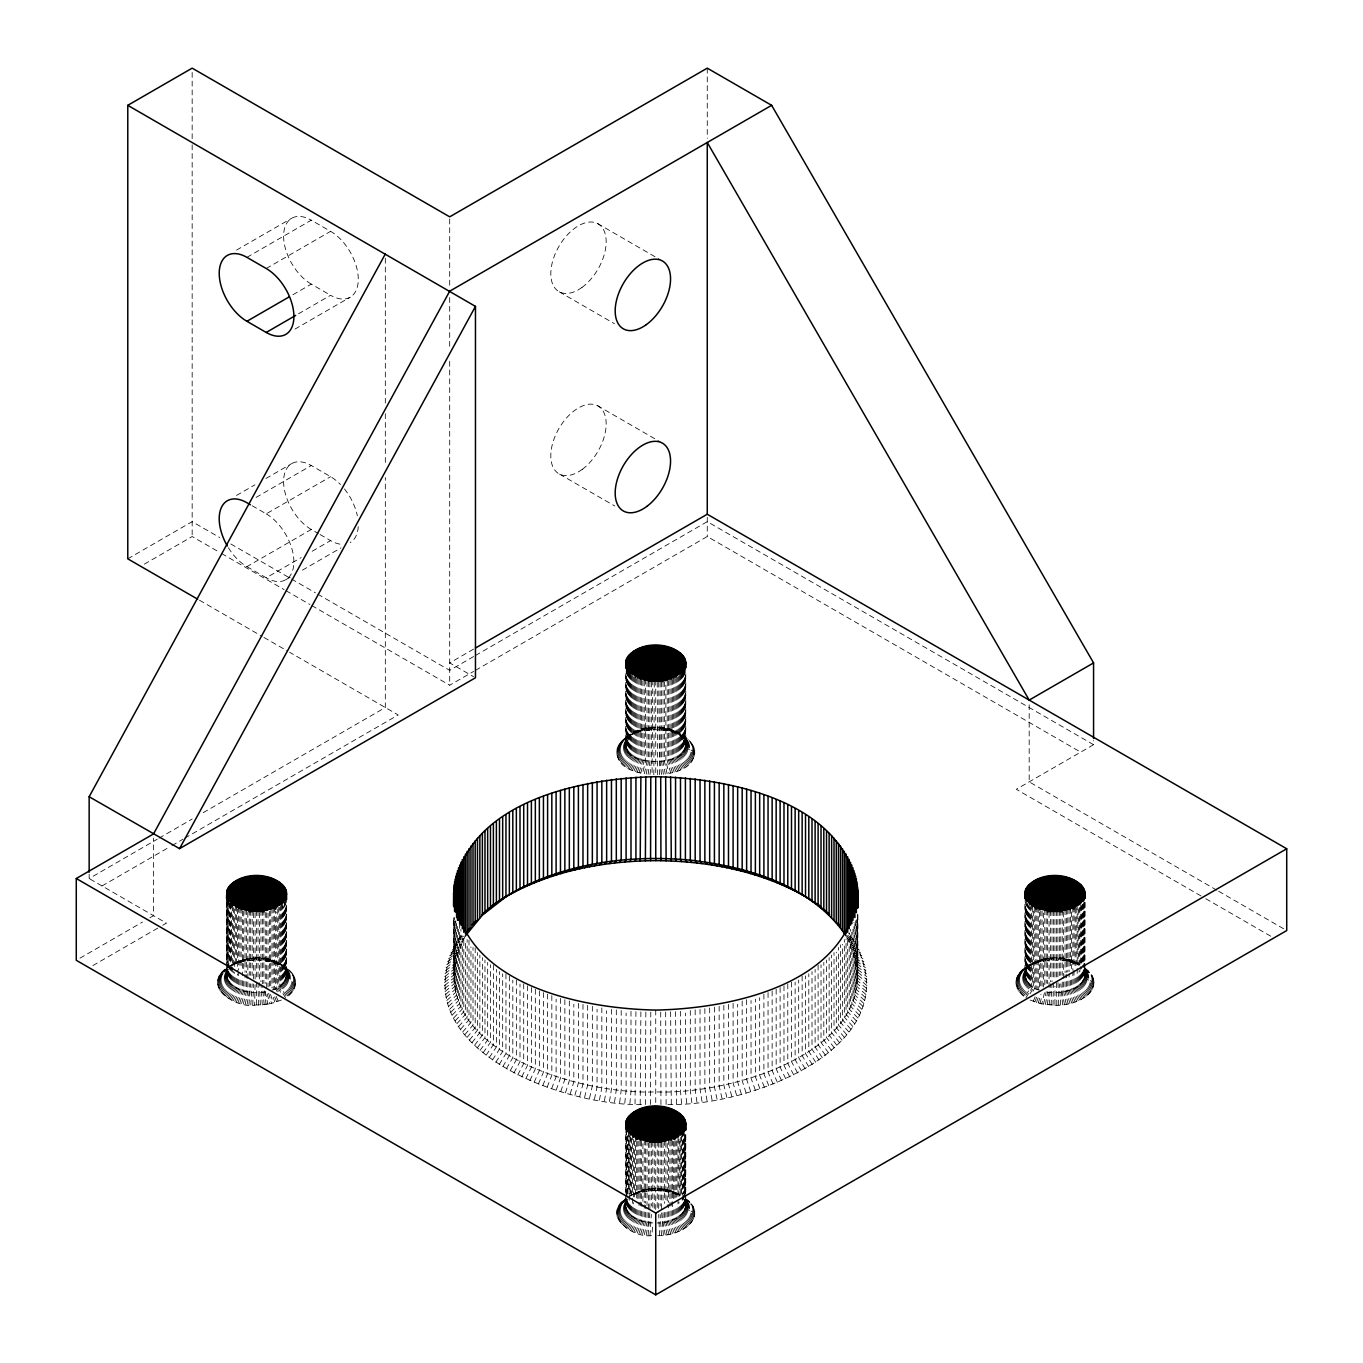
<?xml version="1.0" encoding="UTF-8"?>
<svg xmlns="http://www.w3.org/2000/svg" width="1363" height="1363" viewBox="0 0 1363 1363"><rect width="100%" height="100%" fill="white"/><g stroke="black" fill="none" stroke-linecap="round" stroke-linejoin="round"><path stroke-width="0.75" stroke-dasharray="5 3.75" d="M256.551 957.814L242.393 959.859L231.71 965.123L243.364 961.324L256.551 959.995L256.551 957.814C276.399 955.207 311.343 978.975 286.826 996.949L279.79 986.165L279.79 907.537M655.739 1188.28L642.893 1189.95L632.415 1194.908L642.552 1191.79L655.739 1190.461L655.739 1188.28L668.586 1189.95L680.205 1195.232M1030.104 1000.067L1041.741 1003.884L1054.928 1005.213L1054.928 986.216M650.56 1104.524L650.781 1012.147M645.823 1012.045L645.381 1104.422C561.062 1108.136 389.852 1043.087 462.619 933.178M465.413 935.853C410.467 1044.944 576.396 1095.545 655.739 1091.865C735.083 1095.545 901.028 1044.944 846.065 935.853M667.836 1104.354C751.848 1107.676 921.422 1042.303 848.876 933.178M225.116 969.127C202.968 987.051 235.952 1008.433 254.642 1005.178L255.085 984.103M653.831 774.712L654.274 680.239M1053.02 1005.178L1053.463 982.007M281.391 1000.067L269.755 1003.884L266.688 991.497C252.428 995.518 220.908 989.538 228.268 969.314L219.699 974.988M272.004 990.049C285.787 988.209 292.619 968.923 277.796 962.891M645.619 679.251L645.619 761.031L642.552 773.417C596.67 764.933 620.983 725.678 655.739 727.348C690.513 725.678 714.808 764.933 668.943 773.417L665.877 761.031L665.877 679.251M676.985 732.425C717.858 771.219 593.621 771.219 634.494 732.425M652.502 1227.126L651.906 1235.56C632.653 1238.66 601.884 1214.978 625.481 1198.724M652.809 1222.901C641.087 1223.122 620.148 1214.501 627.457 1199.798L618.887 1205.454M657.665 1235.645C673.356 1236.394 702.218 1225.456 692.608 1205.454L684.039 1199.798C691.416 1215.132 669.25 1223.531 657.222 1222.969M1031.706 904.385L1031.706 986.165L1024.669 996.949C993.133 968.105 1059.869 945.973 1079.394 964.765M1039.492 990.049C1025.709 988.209 1018.86 968.923 1033.682 962.891M1054.928 1005.213C1071.028 1006.405 1101.474 995.808 1091.797 974.988L1083.227 969.314C1090.587 989.538 1059.068 995.518 1044.808 991.497L1041.741 1003.884M640.201 1104.234L640.883 1011.874M252.717 1005.093L253.603 984.035M652.059 772.514L652.809 680.188M635.039 1103.979L635.925 1011.619M1051.094 1005.093L1051.997 984.035M629.893 1103.638L631.001 1090.996L631.001 1011.312M250.809 1004.957L252.155 983.933M649.998 774.491L651.344 761.849L651.344 680.069M624.748 1103.246L626.094 1090.604L626.094 1013.016M649.998 1235.423L651.344 1214.416M1049.186 1004.957L1050.532 983.933M619.637 1102.769L621.187 1090.161L621.187 1010.477M248.918 1004.77L250.69 983.796M648.106 774.303L649.878 761.713L649.878 679.933M614.526 1102.224L616.315 1089.633L616.315 1007.853M648.106 1235.236L649.878 1212.167M1047.295 1004.77L1049.067 992.179M609.465 1101.594L611.459 1089.037L611.459 1009.353M247.044 1004.531L249.259 991.991L249.259 983.609M646.232 774.065L648.447 761.525L648.447 679.745M604.422 1100.912L606.637 1088.373L606.637 1010.784M646.232 1234.997L648.447 1222.458L648.447 1211.98M1045.421 1004.531L1047.636 991.991M599.396 1100.145L601.833 1087.64L601.833 1007.956M254.642 960.029L255.085 957.831M628.053 736.139L639.008 731.692L653.831 729.546L654.274 727.365M653.831 1190.495L654.274 1188.315M1027.242 966.623L1038.197 962.159L1053.02 960.029L1053.463 957.831M245.187 1004.224L247.827 991.77L247.827 981.275M644.375 773.758L647.016 761.304L647.016 679.524M594.421 1099.311L597.062 1086.839L597.062 1009.267M644.375 1234.708L647.016 1222.236L647.016 1207.55M1043.564 1004.224L1046.205 991.77M589.48 1098.408L592.343 1085.987L592.343 1004.207M243.364 1003.884L246.43 991.497L246.43 974.732M584.574 1097.436L587.64 1085.05L587.64 1005.366M642.552 1234.35L645.619 1221.964L645.619 1205.199M579.718 1096.397L582.989 1084.045L582.989 1004.361M241.575 1003.492L245.05 991.191L245.05 974.426M640.763 773.008L644.239 760.724L644.239 678.944M574.913 1095.273L578.389 1082.989L578.389 1003.304M640.763 1233.958L644.239 1221.657L644.239 1204.892M1039.952 1003.492L1042.269 995.297M570.143 1094.097L573.823 1081.864L573.823 1004.275M239.82 1003.032L243.704 990.85L243.704 980.372M639.008 772.565L642.893 760.384L642.893 678.604M565.424 1092.853L569.325 1080.672L569.325 1000.987M639.008 1233.498L642.893 1221.316L642.893 1208.742M1038.197 1003.032L1040.974 994.326M560.772 1091.542L564.861 1079.411L564.861 999.726M238.099 1002.538L242.393 990.458L242.393 977.884M637.288 772.071L641.581 759.992L641.581 678.212M556.172 1090.161L560.466 1078.099L560.466 998.415M637.288 1233.004L641.581 1220.941L641.581 1208.351M1036.476 1002.538L1038.93 995.637M551.623 1088.713L556.104 1076.702L556.104 999.13M236.429 1001.992L241.115 990.049L241.115 977.458M635.618 771.526L640.303 759.583L640.303 677.803M547.142 1087.214L551.828 1075.271L551.828 993.491M635.618 1232.459L640.303 1220.515L640.303 1207.942M1034.807 1001.992L1036.817 996.864M252.717 960.097L253.603 957.899M651.906 729.631L652.809 727.433M651.906 1190.581L652.809 1188.366M1051.094 960.097L1051.997 957.899M542.73 1085.647L547.602 1073.771L547.602 994.087M234.811 1001.396L239.871 989.589L239.871 977.015M633.999 770.93L639.06 759.123L639.06 677.343M538.385 1084.011L543.445 1072.204L543.445 990.424M633.999 1231.862L639.06 1220.055L639.06 1207.482M1033.188 1001.396L1035.352 996.336M534.109 1082.307L539.356 1070.585L539.356 990.901M233.226 1000.766L238.661 989.095L238.661 972.33M632.415 770.282L637.85 758.629L637.85 676.849M529.9 1080.569L535.335 1068.899L535.335 989.214M632.415 1231.232L637.85 1219.578L637.85 1206.988M525.777 1078.746L531.383 1067.178L531.383 987.494M231.71 1000.067L237.503 988.584L237.503 973.898M630.916 769.601L636.691 758.101L636.691 676.321M521.739 1076.872L527.515 1065.389L527.515 985.705M630.916 1230.55L636.691 1219.05L636.691 1206.459M517.77 1074.947L523.716 1063.532L523.716 981.752M230.262 999.352L236.378 988.022L236.378 975.431M629.45 768.885L635.567 757.555L635.567 675.775M513.885 1072.971L520.002 1061.641L520.002 984.052M629.45 1229.818L635.567 1218.488L635.567 1205.914M1033.001 991.259L1034.756 988.022L1034.756 908.337M510.086 1070.926L516.356 1059.681L516.356 977.901M228.865 998.585L235.305 987.425L235.305 974.852M628.053 768.119L634.494 756.959L634.494 675.179M506.372 1068.848L512.812 1057.688L512.812 980.099M628.053 1229.051L634.494 1217.909L634.494 1205.318M1030.002 993.797L1033.682 987.425L1033.682 907.741M502.76 1066.701L509.353 1055.644L509.353 975.959M250.809 960.234L252.155 958.002M649.998 729.767L651.344 727.535M649.998 1190.717L651.344 1188.468M1049.186 960.234L1050.532 958.002M227.553 997.784L234.3 986.812L234.3 972.143M626.741 767.318L633.488 756.346L633.488 674.566M499.216 1064.503L505.963 1053.548L505.963 971.768M626.741 1228.25L633.488 1217.278L633.488 1202.609M1025.93 997.784L1032.677 986.812L1032.677 907.128M495.791 1062.271L502.674 1051.401L502.674 973.812M226.292 996.949L233.329 986.165L233.329 971.495M625.481 766.466L632.517 755.698L632.517 673.918M492.452 1059.971L499.488 1049.203L499.488 971.615M625.481 1227.416L632.517 1216.648L632.517 1197.77M489.215 1057.637L496.388 1046.971L496.388 969.383M225.116 996.063L232.426 985.5L232.426 903.72M624.305 765.597L631.614 755.034L631.614 673.254M486.063 1055.252L493.389 1044.688L493.389 962.908M624.305 1226.53L631.614 1215.966L631.614 1203.393M1023.494 996.063L1030.803 985.5L1030.803 903.72M483.03 1052.832L490.476 1042.371L490.476 964.783M224.009 995.16L231.574 984.802L231.574 965.924M623.198 764.694L630.762 754.335L630.762 672.555M480.1 1050.362L487.664 1040.003L487.664 962.414M623.198 1225.627L630.762 1215.268L630.762 1202.694M1022.386 995.16L1029.951 984.802L1029.951 907.213M477.271 1047.857L484.972 1037.601L484.972 960.012M222.97 994.223L230.79 984.086L230.79 967.304M622.158 763.757L629.979 753.62L629.979 671.84M474.545 1045.302L482.366 1035.164L482.366 957.576M622.158 1224.69L629.979 1214.552L629.979 1201.979M1021.347 994.223L1029.167 984.086L1029.167 904.402M248.918 960.438L250.69 958.155M648.106 729.955L649.878 727.689M648.106 1190.904L649.878 1188.621M1047.295 960.438L1049.067 958.155M471.939 1042.712L479.861 1032.694L479.861 955.105M222.033 993.252L230.057 983.336L230.057 966.571M621.221 762.786L629.246 752.87L629.246 673.186M469.451 1040.088L477.476 1030.172L477.476 952.601M621.221 1223.718L629.246 1213.82L629.246 1197.038M1020.41 993.252L1028.435 983.336L1028.435 905.765M467.049 1037.43L475.193 1027.634L475.193 945.854M221.164 992.264L229.393 982.587L229.393 965.805M620.352 761.798L628.582 752.12L628.582 670.34M464.783 1034.738L473.012 1025.061L473.012 947.472M620.352 1222.73L628.582 1213.053L628.582 1200.479M1019.541 992.264L1027.77 982.587L1027.77 902.902M462.619 1032.03L470.951 1022.454L470.951 946.978M220.38 991.259L228.797 981.803L228.797 902.119M619.569 760.775L627.985 751.337L627.985 669.557M460.575 1029.269L468.991 1019.831L468.991 940.146M619.569 1221.725L627.985 1212.269L627.985 1199.696M1018.757 991.259L1027.174 981.803L1027.174 904.214M458.649 1026.492L467.151 1017.173L467.151 939.584M219.699 990.22L228.268 981.002L228.268 964.237M618.887 759.753L627.457 750.536L627.457 670.852M456.844 1023.681L465.413 1014.481L465.413 941.083M618.887 1220.686L627.457 1211.486L627.457 1198.895M1018.076 990.22L1026.646 981.002L1026.646 901.335M247.044 960.676L249.259 958.342M646.232 730.21L648.447 727.876M646.232 1191.143L648.447 1188.809M1045.421 960.676L1047.636 958.342M455.157 1020.853L463.812 1011.772L463.812 936.279M219.085 989.163L227.808 980.201L227.808 969.723M618.274 758.697L626.997 749.735L626.997 670.051M453.589 1018.008L462.313 1009.046L462.313 935.001M618.274 1219.629L626.997 1210.668L626.997 1194.312M1017.462 989.163L1026.186 980.201L1026.186 904.708M452.158 1015.128L460.933 1006.286L460.933 929.362M218.574 988.09L227.417 979.384L227.417 964.663M617.763 757.624L626.605 748.917L626.605 669.233M450.829 1012.232L459.655 1003.526L459.655 923.841M617.763 1218.556L626.605 1209.85L626.605 1128.07M1016.951 988.09L1025.794 979.384L1025.794 903.856M449.637 1009.319L458.513 1000.732L458.513 928.629M218.148 987.016L227.093 978.549L227.093 965.498M617.337 756.533L626.281 748.083L626.281 668.398M448.563 1006.388L457.491 997.937L457.491 924.54M617.337 1217.483L626.281 1209.015L626.281 1194.346M1016.525 987.016L1025.47 978.549L1025.47 902.579M447.609 1003.458L456.588 995.126L456.588 921.661M217.824 985.926L226.837 977.714L226.837 964.237M245.187 960.966L247.827 958.564M617.013 755.443L626.026 747.248L626.026 672.947M644.375 730.5L647.016 728.098M446.791 1000.493L455.787 992.298L455.787 920.996M617.013 1216.392L626.026 1208.18L626.026 1128.496M644.375 1191.432L647.016 1189.03M1016.202 985.926L1025.215 977.714L1025.215 898.03M1043.564 960.966L1046.205 958.564M446.093 997.529L455.123 989.453L455.123 921.03M217.586 984.819L226.65 976.862L226.65 968.48M616.775 754.352L625.838 746.396M445.514 994.547L454.578 986.608L454.578 917.401M616.775 1215.285L625.838 1207.328M1015.963 984.819L1025.027 976.862M445.071 991.565L454.152 983.745L454.152 918.355M217.45 983.711L226.548 976.01M616.638 753.245L625.736 745.544L625.736 672.146M444.747 988.584L453.845 980.9L453.658 917.776M616.638 1214.177L625.736 1206.494L625.702 1132.244M1015.827 983.711L1024.925 976.01L1024.925 902.63M444.559 985.602L453.658 978.038M231.574 965.532L237.503 961.75M217.399 982.604L226.514 975.158M616.587 752.137L625.702 744.692M444.491 982.604L453.606 975.158L453.606 918.543M616.587 1213.07L625.702 1205.642M1015.776 982.604L1024.891 975.158M243.364 961.324L246.43 958.836M642.552 730.841L645.619 728.37M642.552 1191.79L645.619 1189.303M1041.741 961.324L1044.808 958.836M444.559 979.605L453.658 972.296M217.45 981.496L226.548 974.306M616.638 751.03L625.736 743.84M444.747 976.624L453.845 969.434M616.638 1211.963L625.736 1204.79M1015.827 981.496L1024.925 974.306M445.071 973.625L454.152 966.588M217.586 980.389L226.65 973.472M616.775 749.923L625.838 742.988M445.514 970.643L454.578 963.726M616.775 1210.855L625.838 1203.938M1015.963 980.389L1025.027 973.472M446.093 967.679L455.123 960.881M217.824 979.281L226.837 972.62M241.575 961.716L245.05 959.143M617.013 748.815L626.026 742.154M640.763 731.25L644.239 728.677M446.791 964.697L455.787 958.036M617.013 1209.748L626.026 1203.086M640.763 1192.182L644.239 1189.609M1016.202 979.281L1025.215 972.62M1039.952 961.716L1043.428 959.143M447.609 961.75L456.588 955.207M218.148 978.191L227.093 971.785M617.337 747.725L626.281 741.319M448.563 958.802L457.491 952.396M617.337 1208.657L626.281 1202.251M1016.525 978.191L1025.47 971.785M449.637 955.872L458.513 949.602M218.574 977.101L227.417 970.95M617.763 746.634L626.605 740.484M450.829 952.958L459.655 946.808M617.763 1207.584L626.605 1201.416M1016.951 977.101L1025.794 970.95M239.82 962.159L243.704 959.484M639.008 731.692L642.893 729.018M639.008 1192.642L642.893 1189.95M1038.197 962.159L1042.082 959.484M452.158 950.079L460.933 944.048M219.085 976.044L227.808 970.132M618.274 745.561L626.997 739.666M453.589 947.2L462.313 941.288M618.274 1206.511L626.997 1200.599M1017.462 976.044L1026.186 970.132M455.157 944.338L463.812 938.562M632.517 1194.635L637.85 1191.705M618.887 744.522L627.457 738.848M456.844 941.509L463.71 936.977M1018.076 974.988L1026.646 969.314M238.099 962.67L242.393 959.859M637.288 732.204L641.581 729.392M458.649 938.715L463.744 935.376M637.288 1193.136L641.581 1190.342M1036.476 962.67L1040.77 959.859M220.38 973.949L227.11 969.604M619.569 743.482L627.985 738.065M619.569 1204.415L627.985 1198.997M1018.757 973.949L1027.174 968.531M221.164 972.943L226.105 969.826M620.352 742.46L628.582 737.281M620.352 1203.41L626.929 1199.253M1019.541 972.943L1027.77 967.747M236.429 963.215L241.115 960.285M635.618 732.749L640.303 729.818M635.618 1193.681L640.303 1190.751M1034.807 963.215L1039.492 960.285M222.033 971.938L226.837 968.974M621.221 741.472L629.246 736.514M621.221 1202.422L626.026 1199.44M1020.41 971.938L1028.435 966.98M222.97 970.984L226.105 969.093M234.811 963.811L239.871 960.745M622.158 740.518L629.979 735.781M633.999 733.328L639.06 730.278M622.158 1201.45L625.293 1199.559M633.999 1194.278L639.06 1191.211M1021.347 970.984L1029.167 966.248M1033.188 963.811L1038.248 960.745M623.198 739.581L630.762 735.066M1022.386 970.047L1029.951 965.532M233.226 964.442L238.661 961.239M632.415 733.976L637.85 730.755M1031.604 964.442L1037.039 961.239M624.305 738.661L631.614 734.367M1023.494 969.127L1030.803 964.834M630.916 734.657L636.691 731.284M630.916 1195.59L636.691 1192.233M1030.104 965.123L1035.88 961.75M228.047 967.236L233.329 964.169M625.481 737.792L632.517 733.686M1024.669 968.258L1031.706 964.169M227.553 967.423L236.378 962.312M626.741 736.957L635.567 731.846M629.45 1196.322L635.567 1192.778M628.428 1196.918L633.488 1193.988M1025.93 967.423L1034.756 962.312M236.515 250.111L291.716 218.25M246.907 257.351L311.292 220.193L330.596 231.335A39.152 22.609 60 0 1 358.282 279.296A39.152 22.609 60 0 1 330.596 295.277L295.652 315.449M266.211 268.511L330.596 231.335M292.892 294.749L311.292 284.117L330.596 295.277M294.987 329.079L350.172 297.219M236.515 495.451L254.915 484.836M265.955 478.464L291.716 463.59M127.781 558.83L192.166 521.654L219.767 537.584M256.091 497.393L311.292 465.533L330.596 476.675A39.152 22.609 60 0 1 340.511 484.529M144.342 564.146L192.166 536.528L219.767 552.458M252.172 505.741L266.211 513.851L330.596 476.675M228.371 547.722A39.152 22.609 60 0 0 246.907 566.633L311.292 529.474L318.312 533.529M246.907 566.633L266.211 577.793L301.172 557.603M312.212 551.231L330.596 540.617A39.152 22.609 60 0 0 342.846 544.399M285.787 579.735L291.307 576.549M302.347 570.177L340.971 547.875M473.625 649.112L449.705 662.912L473.625 676.73M89.157 874.33L89.157 878.522L157.222 839.216M159.062 838.16L192.166 819.044M203.206 812.672L385.32 707.516L385.32 477.578M473.625 656.54L449.705 670.357L317.255 593.876M475.466 655.484L707.261 521.654L1093.569 744.692L1093.569 740.501M102.038 885.95L170.102 846.662M171.942 845.588L182.966 839.216M184.806 838.16L398.2 714.962L289.672 652.298M311.752 605.564L449.705 685.214L473.625 671.414M475.466 670.357L707.261 536.528L1080.689 752.137M79.957 958.172L142.502 922.07M149.862 917.81L153.542 915.697L153.542 838.109M92.837 965.6L160.902 926.312M162.742 925.256L166.422 923.126L89.157 878.522M232.085 964.765L235.305 962.891M1093.569 744.692L1016.304 789.296L1203.938 897.638M254.642 1005.178L269.755 1003.884M653.831 729.546L668.943 730.841L683.425 736.139M1053.02 960.029L1066.309 960.966L1078.252 964.442L1072.834 961.239M256.551 959.995L271.544 961.716L284.237 966.623M655.739 1190.461L667.103 1191.432L679.064 1194.908L673.646 1191.705M597.624 223.583L660.169 259.703M559.341 291.869L614.526 323.747M597.335 405.578L659.879 441.697M559.631 474.171L614.815 506.031M1216.818 890.192L1029.184 781.868L1029.184 704.279M1218.658 891.266L1286.723 930.554M1205.778 898.694L1273.843 938M320.066 534.535L330.596 540.617M230.807 543.973L289.672 577.946M291.512 579.019L315.415 592.82M221.607 553.531L284.151 589.634M285.991 590.69L309.912 604.508M199.526 600.248L262.071 636.368M263.911 637.424L287.832 651.241M1075.117 962.312L1078.167 964.084L1076.174 962.891M675.929 731.846L684.754 736.957M675.929 1192.778L682.045 1196.322M276.74 962.312L285.566 967.423M1073.993 961.75L1078.337 964.288M674.804 731.284L686.015 737.792M674.804 1192.233L680.58 1195.59M279.79 964.169L286.826 968.258M275.616 961.75L281.391 965.123M679.881 734.367L687.191 738.661M280.693 964.834L288.002 969.127M673.646 730.755L679.064 733.976M274.457 961.239L279.875 964.442M680.733 735.066L688.298 739.581M281.545 965.532L289.109 970.047M1085.391 969.093L1091.797 974.988M1071.625 960.745L1076.685 963.811M672.436 730.278L677.496 733.328M681.517 735.781L689.337 740.518M676.985 1193.375L679.881 1195.3L679.881 1138.378M672.436 1191.211L677.496 1194.278M686.202 1199.559L692.608 1205.454M273.247 960.745L278.308 963.811M282.328 966.248L290.132 970.984M1084.641 968.974L1089.463 971.938M682.25 736.514L690.274 741.472M685.453 1199.44L690.274 1202.422M283.061 966.98L291.086 971.938M1070.381 960.285L1075.066 963.215M671.192 729.818L675.878 732.749M671.192 1190.751L675.878 1193.681M272.004 960.285L276.689 963.215M1085.391 969.826L1090.332 972.943M682.914 737.281L691.143 742.46M684.55 1199.253L691.143 1203.41M283.725 967.747L291.955 972.943M1084.386 969.604L1091.116 973.949M683.51 738.065L691.927 743.482M683.51 1198.997L691.927 1204.415M284.322 968.531L292.738 973.949M1069.103 959.859L1073.397 962.67M669.914 729.392L674.208 732.204M847.735 935.376L852.829 938.715M669.914 1190.342L674.208 1193.136M270.726 959.859L275.019 962.67M684.039 738.848L692.608 744.522M847.786 936.977L854.652 941.509M284.85 969.314L293.42 974.988M847.684 938.562L856.339 944.338M1083.687 970.132L1092.41 976.044M684.499 739.666L693.222 745.561M849.183 941.288L857.889 947.2M684.499 1200.599L693.222 1206.511M285.31 970.132L294.016 976.044M850.563 944.048L859.337 950.079M1067.774 959.484L1071.676 962.159M668.586 729.018L672.487 731.692M668.586 1189.95L672.487 1192.642M269.397 959.484L273.299 962.159M1084.079 970.95L1092.922 977.101M684.89 740.484L693.733 746.634M851.824 946.808L860.666 952.958M684.89 1201.416L693.733 1207.584M285.702 970.95L294.544 977.101M852.982 949.602L861.859 955.872M1084.403 971.785L1093.33 978.191M685.214 741.319L694.142 747.725M854.005 952.396L862.932 958.802M685.214 1202.251L694.142 1208.657M286.026 971.785L294.953 978.191M854.908 955.207L863.886 961.75M1085.204 968.258L1088.526 970.984M1066.428 959.143L1069.921 961.716M1084.658 972.62L1093.671 979.281M667.24 728.677L670.732 731.25M685.47 742.154L694.483 748.815M855.691 958.036L864.704 964.697M667.24 1189.609L670.732 1192.182M685.47 1203.086L694.483 1209.748M268.051 959.143L271.544 961.716M286.281 972.62L295.294 979.281M856.373 960.881L865.403 967.679M1084.846 973.472L1093.893 980.389M685.657 742.988L694.704 749.923M856.918 963.726L865.982 970.643M685.657 1203.938L694.704 1210.855M286.469 973.472L295.515 980.389M857.344 966.588L866.425 973.625M1084.948 974.306L1094.046 981.496M685.759 743.84L694.857 751.03M857.651 969.434L866.732 976.624M685.759 1204.79L694.857 1211.963M286.571 974.306L295.669 981.496M857.821 972.296L866.936 979.605M1065.065 958.836L1068.132 961.324M665.877 728.37L668.943 730.841M665.877 1189.303L668.943 1191.79M266.688 958.836L269.755 961.324M1084.982 975.158L1094.08 982.604M685.793 744.692L694.891 752.137M857.889 975.158L866.987 982.604M685.793 1205.642L694.891 1213.07M286.605 975.158L295.703 982.604M687.191 1199.61L689.337 1201.45M866.936 985.602L857.821 978.038L857.889 914.352M1094.046 983.711L1084.948 976.01L1084.982 968.872M694.857 753.245L685.759 745.544L685.759 672.146M866.732 988.584L857.651 980.9L857.651 914.914M694.857 1214.177L685.759 1206.494L685.793 1134.34M286.571 976.01L295.669 983.711M866.425 991.565L857.344 983.745L857.344 914.164M1084.846 976.862L1093.893 984.819M685.657 746.396L694.704 754.352M865.982 994.547L856.918 986.608L856.918 919.497M685.657 1207.328L694.704 1215.285M295.515 984.819L286.469 976.862L286.469 902.17M865.403 997.529L856.373 989.453L856.373 920.246M1093.671 985.926L1084.658 977.714L1084.658 968.429M1063.651 958.564L1066.309 960.966M664.463 728.098L667.103 730.5M694.483 755.443L685.47 747.248L685.47 672.947M864.704 1000.493L855.691 992.298L855.691 920.298M694.483 1216.392L685.47 1208.18L685.47 1133.897M664.463 1189.03L667.103 1191.432M265.274 958.564L267.915 960.966M295.294 985.926L286.281 977.714L286.281 898.03M863.886 1003.458L854.908 995.126L854.908 923.756M1093.33 987.016L1084.403 978.549L1084.403 970.166M694.142 756.533L685.214 748.083L685.214 668.398M862.932 1006.388L854.005 997.937L854.005 922.444M694.142 1217.483L685.214 1209.015L685.214 1198.537M294.953 987.016L286.026 978.549L286.026 904.674M861.859 1009.319L852.982 1000.732L852.982 928.629M1092.922 988.09L1084.079 979.384L1084.079 968.889M693.733 757.624L684.89 748.917L684.89 675.469M860.666 1012.232L851.824 1003.526L851.824 930.026M693.733 1218.556L684.89 1209.85L684.89 1134.323M294.544 988.09L285.702 979.384L285.702 899.699M859.337 1015.128L850.563 1006.286L850.563 929.362M1092.41 989.163L1083.687 980.201L1083.687 969.723M693.222 758.697L684.499 749.735L684.499 670.051M857.889 1018.008L849.183 1009.046L849.183 932.905M693.222 1219.629L684.499 1210.668L684.499 1194.312M294.016 989.163L285.31 980.201L285.31 904.708M856.339 1020.853L847.684 1011.772L847.684 936.279M1062.237 958.342L1064.452 960.676M663.048 727.876L665.263 730.21M663.048 1188.809L665.263 1191.143M263.86 958.342L266.075 960.676M1091.797 990.22L1083.227 981.002L1083.227 968.429M692.608 759.753L684.039 750.536L684.039 670.852M854.652 1023.681L846.065 1014.481L846.065 938.988M692.608 1220.686L684.039 1211.486L684.039 1194.704M293.42 990.22L284.85 981.002L284.85 901.335M852.829 1026.492L844.344 1017.173L844.344 939.584M1091.116 991.259L1082.699 981.803L1082.699 969.229M691.927 760.775L683.51 751.337L683.51 669.557M850.904 1029.269L842.504 1019.831L842.504 944.338M691.927 1221.725L683.51 1212.269L683.51 1195.504M292.738 991.259L284.322 981.803L284.322 902.119M848.876 1032.03L840.545 1022.454L840.545 944.866M1090.332 992.264L1082.103 982.587L1082.103 969.996M691.143 761.798L682.914 752.12L682.914 672.436M846.713 1034.738L838.484 1025.061L838.484 947.472M691.143 1222.73L682.914 1213.053L682.914 1196.271M291.955 992.264L283.725 982.587L283.725 906.94M844.43 1037.43L836.303 1027.634L836.303 952.141M1089.463 993.252L1081.438 983.336L1081.438 970.763M690.274 762.786L682.25 752.87L682.25 673.186M842.044 1040.088L834.02 1030.172L834.02 952.601M690.274 1223.718L682.25 1213.82L682.25 1197.038M291.086 993.252L283.061 983.336L283.061 905.765M839.557 1042.712L831.634 1032.694L831.634 955.105M1060.789 958.155L1062.578 960.438M661.6 727.689L663.389 729.955M661.6 1188.621L663.389 1190.904M262.412 958.155L264.201 960.438M1088.526 994.223L1080.706 984.086L1080.706 971.495M689.337 763.757L681.517 753.62L681.517 671.84M836.933 1045.302L829.13 1035.164L829.13 957.576M689.337 1224.69L681.517 1214.552L681.517 1201.979M290.132 994.223L282.328 984.086L282.328 902.306M834.224 1047.857L826.523 1037.601L826.523 960.012M1087.487 995.16L1079.922 984.802L1079.922 970.132M688.298 764.694L680.733 754.335L680.733 672.555M831.396 1050.362L823.814 1040.003L823.814 962.414M688.298 1225.627L680.733 1215.268L680.733 1202.694M289.109 995.16L281.545 984.802L281.545 903.022M828.465 1052.832L821.02 1042.371L821.02 964.783M1086.379 996.063L1079.07 985.5L1079.07 970.814M687.191 765.597L679.881 755.034L679.881 673.254M825.416 1055.252L818.107 1044.688L818.107 965.004M687.191 1226.53L679.881 1215.966L679.881 1203.393M288.002 996.063L280.693 985.5L280.693 903.72M822.281 1057.637L815.108 1046.971L815.108 969.383M1085.204 996.949L1078.167 986.165L1078.167 973.591M686.015 766.466L678.978 755.698L678.978 673.918M819.044 1059.971L812.007 1049.203L812.007 971.615M686.015 1227.416L678.978 1216.648L678.978 1201.962M815.704 1062.271L808.804 1051.401L808.804 973.812M1083.943 997.784L1077.196 986.812L1077.196 967.951M684.754 767.318L678.007 756.346L678.007 674.566M812.263 1064.503L805.516 1053.548L805.516 975.959M684.754 1228.25L678.007 1217.278L678.007 1200.513M285.566 997.784L278.819 986.812L278.819 905.032M1059.341 958.002L1060.687 960.234M660.152 727.535L661.498 729.767M660.152 1188.468L661.498 1190.717M260.963 958.002L262.309 960.234M808.736 1066.701L802.143 1055.644L802.143 973.864M1082.614 998.585L1076.174 987.425L1076.174 974.852M683.425 768.119L676.985 756.959L676.985 675.179M805.124 1068.848L798.684 1057.688L798.684 980.099M683.425 1229.051L676.985 1217.909L676.985 1205.318M280.557 992.213L277.796 987.425L277.796 905.645M801.41 1070.926L795.123 1059.681L795.123 982.11M1081.234 999.352L1075.117 988.022L1075.117 975.431M682.045 768.885L675.929 757.555L675.929 675.775M797.611 1072.971L791.494 1061.641L791.494 979.861M682.045 1229.818L675.929 1218.488L675.929 1205.914M278.478 991.259L276.74 988.022L276.74 911.983M793.726 1074.947L787.78 1063.532L787.78 983.847M1079.769 1000.067L1073.993 988.584L1073.993 969.706M680.58 769.601L674.804 758.101L674.804 676.321M789.756 1076.872L783.981 1065.389L783.981 985.705M680.58 1230.55L674.804 1219.05L674.804 1206.459M277.268 991.855L275.616 988.584L275.616 910.995M785.718 1078.746L780.113 1067.178L780.113 987.494M1078.252 1000.766L1072.834 989.095L1072.834 972.33M679.064 770.282L673.646 758.629L673.646 676.849M781.578 1080.569L776.16 1068.899L776.16 987.119M679.064 1231.232L673.646 1219.578L673.646 1206.988M777.387 1082.307L772.139 1070.585L772.139 990.901M1076.685 1001.396L1071.625 989.589L1071.625 977.015M677.496 770.93L672.436 759.123L672.436 677.343M773.111 1084.011L768.051 1072.204L768.051 990.424M677.496 1231.862L672.436 1220.055L672.436 1140.882M276.144 996.336L278.308 1001.396M768.766 1085.647L763.893 1073.771L763.893 994.087M1057.875 957.899L1058.778 960.097M658.687 727.433L659.59 729.631M658.687 1188.366L659.59 1190.581M259.498 957.899L260.401 960.097M1075.066 1001.992L1070.381 990.049L1070.381 977.458M675.878 771.526L671.192 759.583L671.192 677.803M764.353 1087.214L759.668 1075.271L759.668 997.682M675.878 1232.459L671.192 1220.515L671.192 1207.942M274.679 996.864L276.689 1001.992M759.873 1088.713L755.375 1076.702L755.375 999.13M1073.397 1002.538L1069.103 990.458L1069.103 973.693M674.208 772.071L669.914 759.992L669.914 678.212M755.323 1090.161L751.03 1078.099L751.03 1000.51M674.208 1233.004L669.914 1220.941L669.914 1208.351M273.179 997.358L275.019 1002.538M750.723 1091.542L746.634 1079.411L746.634 997.631M1071.676 1003.032L1067.774 990.85L1067.774 980.372M672.487 772.565L668.586 760.384L668.586 678.604M746.072 1092.853L742.171 1080.672L742.171 1000.987M672.487 1233.498L668.586 1221.316L668.586 1204.551M270.521 994.326L273.299 1003.032M741.353 1094.097L737.656 1081.864L737.656 1004.275M1069.921 1003.492L1066.428 991.191L1066.428 974.426M670.732 773.008L667.24 760.724L667.24 678.944M736.582 1095.273L733.107 1082.989L733.107 1003.304M670.732 1233.958L667.24 1221.657L667.24 1209.083M268.63 993.235L271.544 1003.492M731.778 1096.397L728.489 1084.045L728.489 1004.361M1068.132 1003.884L1065.065 991.497L1065.065 974.732M726.905 1097.436L723.838 1085.05L723.838 1003.27M668.943 1234.35L665.877 1221.964L665.877 1211.486M722.015 1098.408L719.153 1085.987L719.153 1006.303M1066.309 1004.224L1063.651 991.77L1063.651 909.99M667.103 773.758L664.463 761.304L664.463 679.524M717.074 1099.311L714.416 1086.839L714.416 1007.155M667.103 1234.708L664.463 1222.236L664.463 1211.758M265.274 991.77L267.915 1004.224M1056.41 957.831L1056.853 960.029M657.222 727.365L657.665 729.546M657.222 1188.315L657.665 1190.495M258.033 957.831L258.476 960.029M712.082 1100.145L709.663 1087.64L709.663 1007.956M1064.452 1004.531L1062.237 991.991L1062.237 977.322M665.263 774.065L663.048 761.525L663.048 679.745M707.073 1100.912L704.858 1088.373L704.858 1006.593M665.263 1234.997L663.048 1222.458L663.048 1211.98M266.075 1004.531L263.86 985.705M702.03 1101.594L700.037 1089.037L700.037 1009.353M1062.578 1004.77L1060.789 983.796M663.389 774.303L661.6 761.713L661.6 679.933M696.953 1102.224L695.181 1089.633L695.181 1007.853M663.389 1235.236L661.6 1212.167M264.201 1004.77L262.412 985.892M691.859 1102.769L690.308 1090.161L690.308 1010.477M1060.687 1004.957L1059.341 983.933M661.498 774.491L660.152 761.849L660.152 680.069M686.748 1103.246L685.402 1090.604L685.402 1013.016M661.498 1235.423L660.152 1214.416M262.309 1004.957L260.963 983.933M681.602 1103.638L680.495 1090.996L680.495 1011.312M1058.778 1005.093L1057.875 979.844M659.59 774.627L658.687 680.188M676.457 1103.979L675.554 1011.619M659.59 1235.56L658.687 1214.518M260.401 1005.093L259.498 988.243M671.295 1104.234L670.613 1009.779M1056.853 1005.178L1056.41 979.912M657.665 774.712L657.222 680.239M666.115 1104.422L665.672 1012.045M258.476 1005.178L258.033 982.007M660.936 1104.524L660.714 1012.147M1084.948 902.63L1084.948 967.628M1084.846 902.17L1084.658 967.219M1084.403 902.579L1084.403 967.594M1084.079 903.856L1084.079 966.793M1083.687 902.613L1083.687 967.628M1083.227 904.316L1083.227 966.333M1082.699 904.214L1082.699 967.134M1082.103 904.845L1082.103 963.556M1081.438 905.765L1081.438 968.667M1080.706 905.441L1080.706 969.4M1079.922 907.213L1079.922 968.037M1079.07 907.911L1079.07 968.718M1078.167 909.632L1078.167 965.208M1077.196 905.032L1077.196 965.839M1076.174 907.741L1076.174 966.469M1075.117 908.337L1075.117 967.049M1073.993 906.804L1073.993 967.611M1072.834 907.315L1072.834 970.235M1071.625 912L1071.625 968.616M1070.381 908.269L1070.381 969.076M1069.103 908.678L1069.103 971.598M1067.774 909.07L1067.774 971.972M1066.428 909.411L1066.428 972.313M1065.065 909.717L1065.065 972.62M1062.237 910.211L1062.237 975.226M1060.789 910.399L1060.789 975.397M1059.341 910.552L1059.341 975.55M1057.875 910.654L1057.875 977.748M1056.41 910.705L1056.41 977.816M1054.928 910.74L1054.928 977.833M1053.463 910.705L1053.463 979.912M1051.997 910.654L1051.997 981.939M1050.532 910.552L1050.532 981.837M1049.067 912.494L1049.067 987.988M1047.636 910.211L1047.636 983.609M1046.205 909.99L1046.205 983.387M1044.808 909.717L1044.808 985.21M1043.428 913.006L1043.428 986.999M1042.082 911.165L1042.082 986.659M1040.77 910.774L1040.77 988.362M1039.492 912.051L1039.492 987.954M1038.248 907.809L1038.248 989.589M1037.039 907.315L1037.039 989.095M1035.88 906.804L1035.88 988.584M707.261 68.15L707.261 138.413M707.261 517.395L707.261 536.528M685.214 1135.158L685.214 1196.441M684.499 1135.175L684.499 1192.216M684.039 1129.706L684.039 1193.494M683.51 1130.489L683.51 1193.409M682.914 1131.273L682.914 1194.175M682.25 1132.04L682.25 1195.368M681.517 1135.907L681.517 1194.618M680.733 1137.287L680.733 1194.312M678.978 1139.059L678.978 1199.866M678.007 1137.594L678.007 1198.418M676.985 1140.95L676.985 1196.935M675.929 1140.899L675.929 1197.515M674.804 1141.461L674.804 1198.077M673.646 1141.376L673.646 1198.605M671.192 1140.831L671.192 1205.829M669.914 1141.257L669.914 1206.255M668.586 1139.536L668.586 1202.439M667.24 1143.472L667.24 1206.988M665.877 1142.279L665.877 1203.103M664.463 1140.456L664.463 1203.359M663.048 1142.671L663.048 1203.597M661.6 1142.484L661.6 1210.071M660.152 1142.347L660.152 1206.016M658.687 1142.245L658.687 1212.423M657.222 1141.189L657.222 1210.378M655.739 680.256L655.739 772.617M655.739 1010.085L655.739 1104.558M655.739 1143.301L655.739 1210.395M654.274 1142.177L654.274 1210.378M652.809 1141.121L652.809 1208.214M651.344 1142.347L651.344 1206.016M649.878 1142.484L649.878 1210.071M648.447 1142.671L648.447 1209.884M647.016 1140.456L647.016 1205.454M645.619 1140.184L645.619 1203.103M644.239 1139.877L644.239 1202.796M642.893 1143.727L642.893 1206.647M641.581 1141.257L641.581 1206.255M640.303 1140.831L640.303 1205.829M639.06 1140.882L639.06 1205.386M637.85 1141.376L637.85 1198.605M636.691 1141.461L636.691 1198.077M635.567 1136.708L635.567 1197.515M634.494 1140.95L634.494 1196.935M633.488 1139.468L633.488 1200.513M632.517 1134.868L632.517 1195.675M631.614 1138.378L631.614 1195.3M630.762 1137.287L630.762 1194.312M629.979 1135.907L629.979 1194.618M629.246 1132.04L629.246 1195.368M628.582 1131.273L628.582 1192.08M627.985 1136.095L627.985 1197.6M627.457 1135.992L627.457 1196.799M626.997 1135.6L626.997 1192.216M626.281 1129.331L626.281 1192.25M449.705 218.966L449.705 287.099M449.705 297.56L449.705 348.843M449.705 361.28L449.705 685.214M385.32 258.271L385.32 403.056M385.32 413.705L385.32 464.8M274.457 907.315L274.457 989.095M273.247 907.809L273.247 989.589M272.004 908.269L272.004 987.954M270.726 910.774L270.726 986.267M269.397 911.165L269.397 986.659M268.051 913.006L268.051 986.999M266.688 912.699L266.688 989.402M265.274 912.426L265.274 983.387M263.86 910.211L263.86 983.609M262.412 910.399L262.412 983.796M260.963 910.552L260.963 981.837M259.498 912.75L259.498 986.148M258.033 910.705L258.033 979.912M256.551 910.74L256.551 979.929M256.551 982.024L256.551 1005.213M255.085 912.801L255.085 982.007M253.603 912.75L253.603 981.939M252.155 910.552L252.155 975.55M250.69 910.399L250.69 975.397M249.259 910.211L249.259 975.226M247.827 912.426L247.827 979.179M246.43 909.717L246.43 972.62M245.05 909.411L245.05 972.313M243.704 911.165L243.704 971.972M242.393 910.774L242.393 975.789M241.115 908.269L241.115 969.076M239.871 907.809L239.871 968.616M238.661 907.315L238.661 970.235M237.503 908.9L237.503 971.802M236.378 906.242L236.378 967.049M235.305 905.645L235.305 966.469M234.3 909.002L234.3 970.047M233.329 907.537L233.329 969.4M231.574 903.022L231.574 963.828M230.79 904.402L230.79 965.208M230.057 903.652L230.057 964.885M229.393 902.902L229.393 963.709M228.268 899.222L228.268 963.028M227.808 902.613L227.808 967.628M227.417 899.699L227.417 962.602M227.093 900.96L227.093 963.402M226.837 898.03L226.837 963.028M226.65 902.17L226.65 967.168M192.166 72.409L192.166 142.672M192.166 144.802L192.166 536.528M311.292 529.474A39.152 22.609 60 0 1 283.606 481.514A39.152 22.609 60 0 1 311.292 465.533M344.447 488.959A39.152 22.609 60 0 1 357.345 515.81M358.23 526.68A39.152 22.609 60 0 1 350.172 542.559M311.292 284.117A39.152 22.609 60 0 1 283.606 236.174A39.152 22.609 60 0 1 311.292 220.193M266.211 513.851A39.152 22.609 60 0 1 293.897 561.812A39.152 22.609 60 0 1 266.211 577.793M581.984 287.423A39.152 22.609 -60 0 0 600.521 225.662A39.152 22.609 -60 0 0 552.952 260.112A39.152 22.609 -60 0 0 581.984 287.423M582.376 469.281A39.152 22.609 -60 0 0 600.282 407.588A39.152 22.609 -60 0 0 552.799 442.771A39.152 22.609 -60 0 0 582.376 469.281"/><path stroke-width="1.5" d="M846.065 935.853C811.837 885.456 747.912 866.766 690.308 860.172C624.697 854.005 555.303 864.415 499.216 900.704C545.779 871.775 601.526 860.973 655.739 860.632L655.739 776.689C731.352 778.256 847.479 801.955 857.889 893.378C847.479 984.802 731.352 1008.518 655.739 1010.085C580.144 1008.518 464.016 984.802 453.606 893.378C464.016 801.955 580.144 778.256 655.739 776.689M625.736 662.06C630.967 686.901 679.2 687.003 685.793 662.912C679.285 637.594 624.748 638.94 625.736 667.955M625.736 1123.01C630.967 1147.833 679.2 1147.936 685.793 1123.862C679.285 1098.544 624.748 1099.89 625.736 1128.905M1024.925 892.526C1030.155 917.367 1078.389 917.469 1084.982 893.378C1078.474 868.061 1023.937 869.424 1024.925 898.438M650.56 860.683L650.781 776.723M226.65 891.692C230.364 917.231 278.768 917.538 286.571 894.23C281.562 867.924 225.423 869.168 226.548 898.438M645.381 860.786L645.823 776.825M640.201 860.973L640.883 776.995M635.039 861.229L635.925 859.031L635.925 777.251M629.893 861.552L631.001 859.337L631.001 777.557M89.157 872.235L89.157 796.742L385.32 254.012M89.157 796.742L179.558 848.638L475.466 306.385L127.781 105.326L127.781 558.83L197.686 599.192M624.748 861.961L626.094 859.729L626.094 777.949M465.413 935.853L482.366 915.169L505.963 896.786L505.963 815.006M619.637 862.438L621.187 860.172L621.187 778.392M614.526 862.983L616.315 860.7L616.315 778.92M609.465 863.597L611.459 861.297L611.459 779.517M604.422 864.295L606.637 861.961L606.637 780.181M599.396 865.062L601.833 862.694L601.833 780.914M594.421 865.897L597.062 863.495L597.062 781.698M589.48 866.8L592.343 864.346L592.343 782.566M584.574 867.771L587.64 865.284L587.64 783.504M579.718 868.81L582.989 866.289L582.989 784.509M574.913 869.918L578.389 867.345L578.389 785.565M570.143 871.093L573.823 868.47L573.823 786.69M565.424 872.354L569.325 869.662L569.325 787.882M495.791 902.936L492.452 905.236L499.488 901.13L499.488 819.35M560.772 873.666L564.861 870.923L564.861 789.143M556.172 875.046L560.466 872.235L560.466 790.455M467.611 929.992L470.951 927.879L470.951 846.099M551.623 876.477L556.104 873.615L556.104 791.835M547.142 877.993L551.828 875.063L551.828 793.283M471.939 924.727L475.193 922.7L475.193 840.92M474.256 922.138L477.476 920.144L477.476 838.364M542.73 879.561L547.602 876.562L547.602 794.782M538.385 881.197L543.445 878.13L543.445 796.35M481.889 914.573L484.972 912.733L484.972 830.953M534.109 882.883L539.356 879.748L539.356 797.968M483.132 913.04L487.664 910.331L487.664 828.551M486.012 910.603L490.476 907.962L490.476 826.182M529.9 884.638L535.335 881.435L535.335 799.655M487.903 908.865L493.389 905.645L493.389 823.865M491.004 906.514L496.388 903.362L496.388 821.582M525.777 886.444L531.383 883.156L531.383 801.376M521.739 888.318L527.515 884.945L527.515 803.165M517.77 890.243L523.716 886.802L523.716 805.022M497.512 901.931L502.674 898.933L502.674 817.153M513.885 892.237L520.002 888.693L520.002 806.913M127.781 105.326L192.166 68.15L449.705 216.836L707.261 68.15L771.645 105.326L1093.569 662.912L1093.569 738.405M246.907 321.293L266.211 332.453A39.152 22.609 60 0 0 293.897 316.472A39.152 22.609 60 0 0 266.211 268.511L246.907 257.351A39.152 22.609 60 0 0 219.222 273.35A39.152 22.609 60 0 0 246.907 321.293L289.212 296.861M266.211 332.453L295.652 315.449M771.645 105.326L449.705 291.188L153.542 833.917L76.277 878.522L76.277 960.302L655.739 1294.85L1286.723 930.554L1286.723 848.774L707.261 514.226L475.466 648.038M179.558 848.638L475.466 677.786L475.466 306.385M502.76 898.507L516.356 890.635L516.356 808.855M1093.569 662.912L1029.184 700.088L707.261 142.502L707.261 514.226M76.277 878.522L655.739 1213.07L1286.723 848.774M655.739 860.632C709.97 860.973 765.716 871.775 812.263 900.704L805.516 896.786L805.516 815.006M250.417 504.736L246.907 502.708A39.152 22.609 60 0 0 221.317 507.666A39.152 22.609 60 0 0 227.314 545.967M808.736 898.507L795.123 890.635L795.123 808.855M797.611 892.237L791.494 888.693L791.494 806.913M793.726 890.243L787.78 886.802L787.78 805.022M789.756 888.318L783.981 884.945L783.981 803.165M820.492 906.514L815.108 903.362L815.108 821.582M785.718 886.444L780.113 883.156L780.113 801.376M821.77 907.792L818.107 905.645L818.107 823.865M781.578 884.638L776.16 881.435L776.16 799.655M825.484 910.603L821.02 907.962L821.02 826.182M828.363 913.04L823.814 910.331L823.814 828.551M777.387 882.883L772.139 879.748L772.139 797.968M829.607 914.573L826.523 912.733L826.523 830.953M773.111 881.197L768.051 878.13L768.051 796.35M768.766 879.561L763.893 876.562L763.893 794.782M764.353 877.993L759.668 875.063L759.668 793.283M839.557 924.727L836.303 922.7L836.303 840.92M759.873 876.477L755.375 873.615L755.375 791.835M755.323 875.046L751.03 872.235L751.03 790.455M750.723 873.666L746.634 870.923L746.634 789.143M746.072 872.354L742.171 869.662L742.171 787.882M741.353 871.093L737.656 868.47L737.656 786.69M736.582 869.918L733.107 867.345L733.107 785.565M731.778 868.81L728.489 866.289L728.489 784.509M726.905 867.771L723.838 865.284L723.838 783.504M722.015 866.8L719.153 864.346L719.153 782.566M717.074 865.897L714.416 863.495L714.416 781.698M712.082 865.062L709.663 862.694L709.663 780.914M707.073 864.295L704.858 861.961L704.858 780.181M702.03 863.597L700.037 861.297L700.037 779.517M696.953 862.983L695.181 860.7L695.181 778.92M691.859 862.438L690.308 860.172L690.308 778.392M686.748 861.961L685.402 859.729L685.402 777.949M681.602 861.552L680.495 859.337L680.495 777.557M676.457 861.229L675.554 859.031L675.554 777.251M671.295 860.973L670.613 776.995M666.115 860.786L665.672 776.825M660.936 860.683L660.714 776.723M1084.948 892.526L1084.948 898.438M1084.658 890.84L1084.846 897.978M1084.403 890.005L1084.403 898.387M1084.079 889.17L1084.079 899.648M1083.687 888.352L1083.687 900.926M1083.227 887.534L1083.227 900.125M1082.699 886.751L1082.699 901.42M1082.103 885.967L1082.103 900.653M1081.438 885.2L1081.438 901.982M1080.706 884.468L1080.706 903.345M1079.922 883.752L1079.922 904.708M1079.07 883.054L1079.07 904.027M1078.167 882.372L1078.167 905.441M1077.196 881.742L1077.196 904.793M1076.174 881.111L1076.174 906.276M1075.117 880.532L1075.117 907.792M1073.993 879.97L1073.993 909.325M1072.834 879.459L1072.834 908.814M1071.625 878.965L1071.625 908.32M1070.381 878.505L1070.381 909.956M1069.103 878.079L1069.103 909.547M1067.774 877.704L1067.774 909.155M1066.428 877.363L1066.428 908.814M1065.065 877.056L1065.065 910.603M1063.651 876.784L1063.651 910.331M1062.237 876.562L1062.237 912.205M1060.789 876.375L1060.789 912.017M1059.341 876.222L1059.341 911.881M1057.875 876.119L1057.875 911.762M1056.41 876.051L1056.41 911.711M1054.928 876.034L1054.928 911.694M1053.463 876.051L1053.463 911.711M1051.997 876.119L1051.997 911.762M1050.532 876.222L1050.532 911.881M1049.067 876.375L1049.067 912.017M1047.636 876.562L1047.636 912.205M1046.205 876.784L1046.205 910.331M1044.808 877.056L1044.808 910.603M1043.428 877.363L1043.428 908.814M1042.082 877.704L1042.082 909.155M1040.77 878.079L1040.77 909.547M1039.492 878.505L1039.492 909.956M1038.248 878.965L1038.248 908.32M1037.039 879.459L1037.039 908.814M1035.88 879.97L1035.88 909.325M1034.756 880.532L1034.756 907.792M1033.682 881.111L1033.682 906.276M1032.677 881.742L1032.677 906.906M1031.706 882.372L1031.706 905.441M1030.803 883.054L1030.803 904.027M1029.951 883.752L1029.951 904.708M1029.167 884.468L1029.167 903.345M1028.435 885.2L1028.435 901.982M1027.77 885.967L1027.77 900.653M1027.174 886.751L1027.174 901.42M1026.646 887.534L1026.646 900.125M1026.186 888.352L1026.186 900.926M1025.794 889.17L1025.794 899.648M1025.47 890.005L1025.47 898.387M1025.215 890.84L1025.027 897.978M857.821 890.516L857.889 908.065M857.651 887.654L857.651 907.502M857.344 884.808L857.344 907.86M856.918 881.946L856.918 907.111M856.373 879.101L856.373 912.648M855.691 876.256L855.691 911.915M854.908 873.427L854.908 917.538M854.005 870.616L854.005 916.754M852.982 867.822L852.982 920.246M851.824 865.028L851.824 923.739M850.563 862.251L850.563 925.17M849.183 859.508L849.183 928.714M847.684 856.782L847.684 932.275M846.065 854.073L846.065 933.757M844.344 851.381L844.344 933.161M842.504 848.723L842.504 930.503M840.545 846.099L840.545 927.879M838.484 843.493L838.484 925.273M834.02 838.364L834.02 920.144M831.634 835.86L831.634 917.64M829.13 833.389L829.13 915.169M812.007 819.35L812.007 901.13L819.044 905.236L808.804 898.933L808.804 817.153M802.143 812.91L802.143 894.69M798.684 810.866L798.684 892.646M685.759 662.06L685.759 667.955M685.759 1123.01L685.793 1130.148M685.47 660.374L685.657 667.512M685.47 1121.306L685.657 1129.757M685.214 659.539L685.214 667.921M685.214 1120.471L685.214 1128.854M684.89 658.704L684.89 669.182M684.89 1119.636L684.89 1130.131M684.499 657.886L684.499 670.46M684.499 1118.819L684.499 1131.409M684.039 657.068L684.039 669.659M684.039 1118.018L684.039 1130.591M683.51 656.284L683.51 670.954M683.51 1117.217L683.51 1133.999M682.914 655.501L682.914 672.266M682.914 1116.433L682.914 1133.215M682.25 654.734L682.25 671.516M682.25 1115.684L682.25 1132.449M681.517 654.001L681.517 672.862M681.517 1114.934L681.517 1133.812M680.733 653.286L680.733 674.242M680.733 1114.218L680.733 1135.192M679.881 652.587L679.881 673.543M679.881 1113.52L679.881 1134.493M678.978 651.906L678.978 674.975M678.978 1112.855L678.978 1135.924M678.007 651.258L678.007 674.327M678.007 1112.208L678.007 1137.372M676.985 650.645L676.985 675.809M676.985 1111.595L676.985 1136.759M675.929 650.066L675.929 677.326M675.929 1110.998L675.929 1138.258M674.804 649.504L674.804 676.764M674.804 1110.453L674.804 1139.809M673.646 648.975L673.646 678.331M673.646 1109.925L673.646 1139.281M672.436 648.498L672.436 677.854M672.436 1109.431L672.436 1138.786M671.192 648.038L671.192 679.49M671.192 1108.971L671.192 1140.422M669.914 647.612L669.914 679.064M669.914 1108.562L669.914 1140.013M668.586 647.238L668.586 678.689M668.586 1108.17L668.586 1139.621M667.24 646.88L667.24 680.444M667.24 1107.829L667.24 1139.281M665.877 646.59L665.877 680.137M665.877 1107.523L665.877 1141.07M664.463 646.318L664.463 679.864M664.463 1107.25L664.463 1140.797M663.048 646.096L663.048 681.739M663.048 1107.029L663.048 1140.575M661.6 645.909L661.6 681.551M661.6 1106.841L661.6 1142.484M660.152 645.755L660.152 681.398M660.152 1106.688L660.152 1142.347M658.687 645.653L658.687 681.296M658.687 1106.586L658.687 1142.245M657.222 645.585L657.222 681.244M657.222 1106.535L657.222 1142.177M655.739 645.568L655.739 681.21M655.739 1106.5L655.739 1142.16M655.739 1213.07L655.739 1294.85M654.274 645.585L654.274 681.244M654.274 1106.535L654.274 1142.177M652.809 645.653L652.809 681.296M652.809 1106.586L652.809 1142.245M651.344 645.755L651.344 681.398M651.344 1106.688L651.344 1142.347M649.878 645.909L649.878 681.551M649.878 1106.841L649.878 1142.484M648.447 646.096L648.447 681.739M648.447 1107.029L648.447 1140.575M647.016 646.318L647.016 679.864M647.016 1107.25L647.016 1140.797M645.619 646.59L645.619 680.137M645.619 1107.523L645.619 1141.07M644.239 646.88L644.239 680.444M644.239 1107.829L644.239 1139.281M642.893 647.238L642.893 678.689M642.893 1108.17L642.893 1139.621M641.581 647.612L641.581 679.064M641.581 1108.562L641.581 1140.013M640.303 648.038L640.303 679.49M640.303 1108.971L640.303 1140.422M639.06 648.498L639.06 677.854M639.06 1109.431L639.06 1138.786M637.85 648.975L637.85 678.331M637.85 1109.925L637.85 1139.281M636.691 649.504L636.691 676.764M636.691 1110.453L636.691 1139.809M635.567 650.066L635.567 677.326M635.567 1110.998L635.567 1138.258M634.494 650.645L634.494 675.809M634.494 1111.595L634.494 1136.759M633.488 651.258L633.488 674.327M633.488 1112.208L633.488 1137.372M632.517 651.906L632.517 674.975M632.517 1112.855L632.517 1135.924M631.614 652.587L631.614 673.543M631.614 1113.52L631.614 1134.493M630.762 653.286L630.762 674.242M630.762 1114.218L630.762 1135.192M629.979 654.001L629.979 672.862M629.979 1114.934L629.979 1133.812M629.246 654.734L629.246 673.612M629.246 1115.684L629.246 1132.449M628.582 655.501L628.582 672.266M628.582 1116.433L628.582 1131.12M627.985 656.284L627.985 670.954M627.985 1117.217L627.985 1131.903M627.457 657.068L627.457 669.659M627.457 1118.018L627.457 1130.591M626.997 657.886L626.997 670.46M626.997 1118.819L626.997 1131.409M626.605 658.704L626.605 669.182M626.605 1119.636L626.605 1130.131M626.281 659.539L626.281 667.921M626.281 1120.471L626.281 1128.854M626.026 660.374L625.838 667.512M626.026 1121.306L625.838 1128.445M512.812 810.866L512.812 892.646M509.353 812.91L509.353 894.69M482.366 833.389L482.366 915.169M479.861 835.86L479.861 917.64M473.012 843.493L473.012 925.273M468.991 848.723L468.991 930.503M467.151 851.381L467.151 933.161M465.413 854.073L465.413 933.757M463.812 856.782L463.812 932.275M462.313 859.508L462.313 928.714M460.933 862.251L460.933 925.17M459.655 865.028L459.655 923.739M458.513 867.822L458.513 920.246M457.491 870.616L457.491 920.349M456.588 873.427L456.588 917.538M455.787 876.256L455.787 911.915M455.123 879.101L455.123 911.864M454.578 881.946L454.578 911.302M454.152 884.808L454.152 906.156M453.845 887.654L453.658 906.736M453.606 893.378L453.606 905.969M286.469 891.692L286.605 899.682M286.281 890.84L286.281 899.222M286.026 890.005L286.026 898.387M285.702 889.17L285.702 899.648M285.31 888.352L285.31 900.926M284.85 887.534L284.85 900.125M284.322 886.751L284.322 899.324M283.725 885.967L283.725 902.749M283.061 885.2L283.061 901.982M282.328 884.468L282.328 903.345M281.545 883.752L281.545 904.708M280.693 883.054L280.693 904.027M279.79 882.372L279.79 905.441M278.819 881.742L278.819 904.793M277.796 881.111L277.796 906.276M276.74 880.532L276.74 907.792M275.616 879.97L275.616 909.325M274.457 879.459L274.457 908.814M273.247 878.965L273.247 908.32M272.004 878.505L272.004 907.86M270.726 878.079L270.726 909.547M269.397 877.704L269.397 909.155M268.051 877.363L268.051 908.814M266.688 877.056L266.688 910.603M265.274 876.784L265.274 910.331M263.86 876.562L263.86 912.205M262.412 876.375L262.412 912.017M260.963 876.222L260.963 911.881M259.498 876.119L259.498 911.762M258.033 876.051L258.033 911.711M256.551 876.034L256.551 911.694M255.085 876.051L255.085 911.711M253.603 876.119L253.603 911.762M252.155 876.222L252.155 911.881M250.69 876.375L250.69 912.017M249.259 876.562L249.259 912.205M247.827 876.784L247.827 910.331M246.43 877.056L246.43 910.603M245.05 877.363L245.05 908.814M243.704 877.704L243.704 909.155M242.393 878.079L242.393 909.547M241.115 878.505L241.115 909.956M239.871 878.965L239.871 908.32M238.661 879.459L238.661 908.814M237.503 879.97L237.503 907.23M236.378 880.532L236.378 907.792M235.305 881.111L235.305 906.276M234.3 881.742L234.3 904.793M233.329 882.372L233.329 905.441M232.426 883.054L232.426 906.122M231.574 883.752L231.574 904.708M230.79 884.468L230.79 903.345M230.057 885.2L230.057 901.982M229.393 885.967L229.393 900.653M228.797 886.751L228.797 901.42M228.268 887.534L228.268 900.125M227.808 888.352L227.808 900.926M227.417 889.17L227.417 899.648M227.093 890.005L227.093 900.96M226.837 890.84L226.837 897.127M646.369 324.598A39.152 22.609 -60 0 0 664.905 262.838A39.152 22.609 -60 0 0 617.337 297.287A39.152 22.609 -60 0 0 646.369 324.598M646.761 506.457A39.152 22.609 -60 0 0 664.667 444.764A39.152 22.609 -60 0 0 617.183 479.946A39.152 22.609 -60 0 0 646.761 506.457"/></g></svg>
